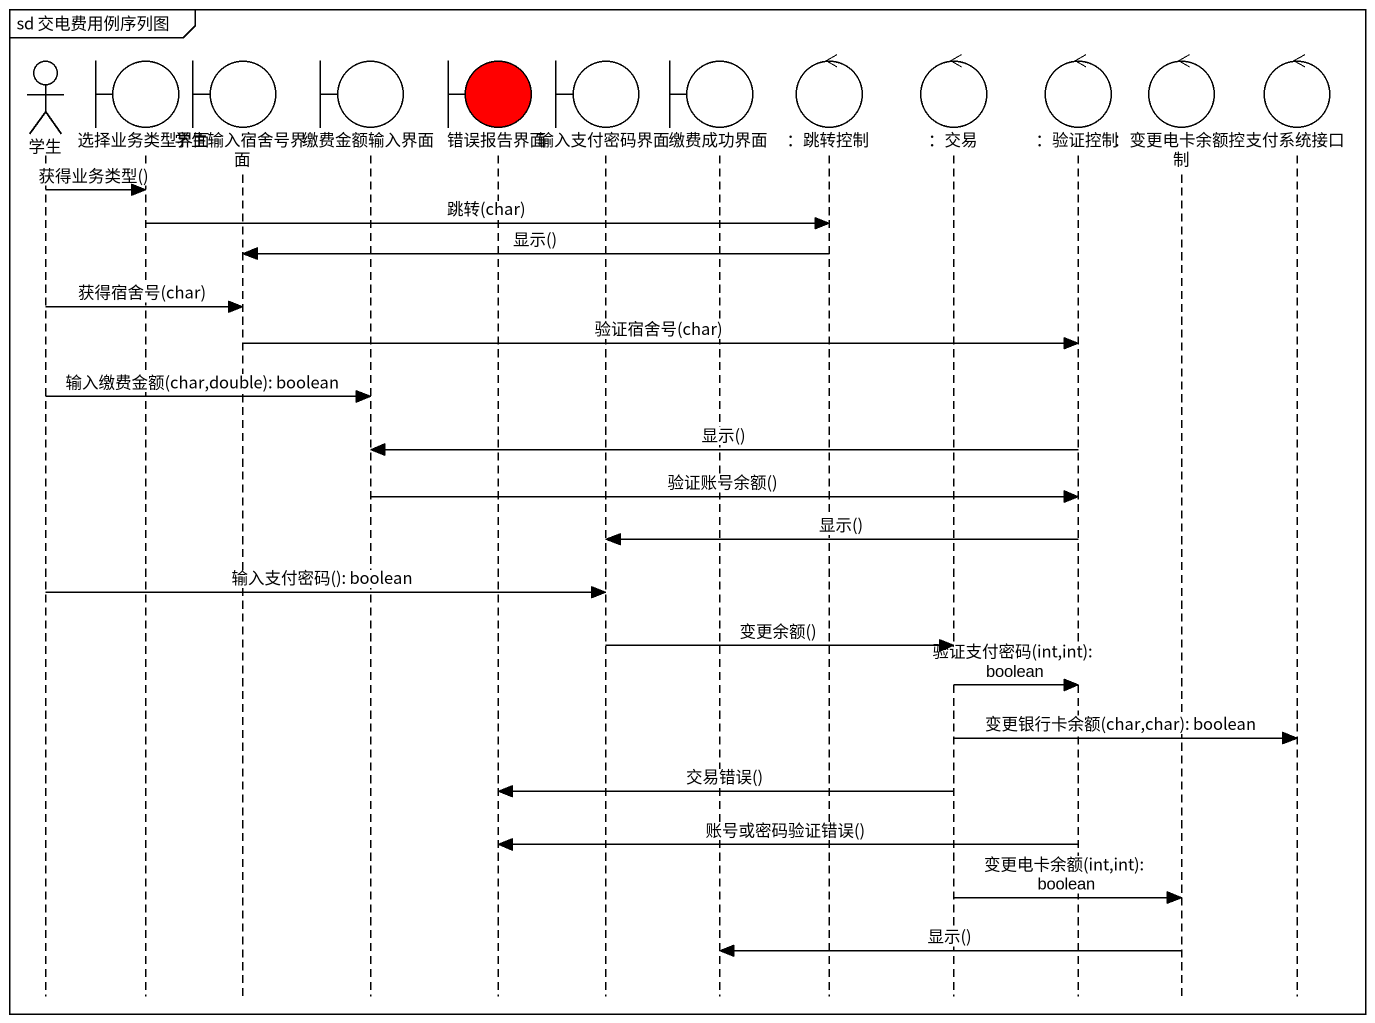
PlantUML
@startuml
mainframe sd 交电费用例序列图
hide footbox
actor 学生
boundary 选择业务类型界面
boundary 学生输入宿舍号界面
boundary 缴费金额输入界面
boundary 错误报告界面 #FF0000
boundary 输入支付密码界面
boundary 缴费成功界面
control "：跳转控制" as 跳转控制
control "：交易" as 交易
control "：验证控制" as 验证控制
control "：变更电卡余额控制" as 变更电卡余额控制
control 支付系统接口

学生 -> 选择业务类型界面 : 获得业务类型()
选择业务类型界面 -> 跳转控制 : 跳转(char)
跳转控制 -> 学生输入宿舍号界面 : 显示()
学生 -> 学生输入宿舍号界面 : 获得宿舍号(char)
学生输入宿舍号界面 -> 验证控制 : 验证宿舍号(char)
学生 -> 缴费金额输入界面 : 输入缴费金额(char,double): boolean
验证控制 -> 缴费金额输入界面 : 显示()
缴费金额输入界面 -> 验证控制 : 验证账号余额()
验证控制 -> 输入支付密码界面 : 显示()
学生 -> 输入支付密码界面 : 输入支付密码(): boolean
输入支付密码界面 -> 交易 : 变更余额()
交易 -> 验证控制 : 验证支付密码(int,int): boolean
交易 -> 支付系统接口 : 变更银行卡余额(char,char): boolean
交易 -> 错误报告界面 : 交易错误()
验证控制 -> 错误报告界面 : 账号或密码验证错误()
交易 -> 变更电卡余额控制 : 变更电卡余额(int,int): boolean
变更电卡余额控制 -> 缴费成功界面 : 显示()
@enduml
